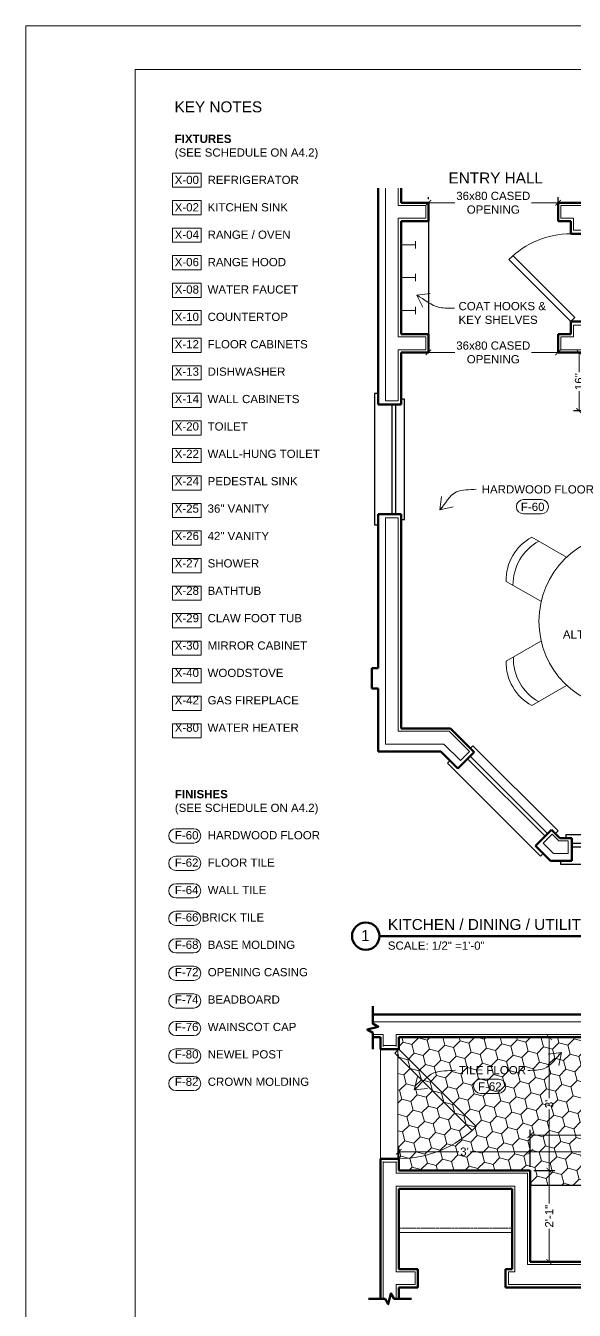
# Model space of a CAD drawing. Header units: inches. Extents: x -4969 to 16721, y 2489 to 24693.
# Drawn here: x 837 to 987.2, y 3778.7 to 4130.5 of the extents above; entities that cross this region are included whole.
import ezdxf

# ---------------------------------------------------------------- set-up
doc = ezdxf.new("R2010")
doc.units = ezdxf.units.IN
doc.header["$MEASUREMENT"] = 0
doc.linetypes.add('DASHED2', pattern=[0.375, 0.25, -0.125])
doc.layers.get('0').update_dxf_attribs({"lineweight": 5})
doc.layers.add('0-NPLT', color=1, linetype='Continuous', plot=False)
for name, color, linetype, lineweight in [('1', 1, 'Continuous', 9), ('2', 6, 'Continuous', 20), ('3', 3, 'Continuous', 30), ('5', 4, 'Continuous', 50), ('A-DIMSx', 7, 'Continuous', 9), ('A-SYMB', 7, 'Continuous', 20), ('A-TEXTx', 7, 'Continuous', 20), ('TB-11x17', 7, 'Continuous', 100)]:
    doc.layers.add(name, color=color, linetype=linetype, lineweight=lineweight)
doc.styles.get("Standard").update_dxf_attribs({"font": 'Arial.ttf'})
doc.dimstyles.get("Standard").update_dxf_attribs({"dimtxt": 3, "dimasz": 2, "dimexe": 0.03125, "dimexo": 0.0625, "dimgap": 0.03125, "dimtad": 0, "dimtoh": 1, "dimdec": 4, "dimlfac": 0.99985, "dimzin": 0, "dimdsep": 46, "dimlunit": 4, "dimtxsty": 'Standard', "dimblk": 'ARCHTICK', "dimblk1": 'ARCHTICK', "dimblk2": 'ARCHTICK', "dimcen": 0.09, "dimclrt": 256, "dimadec": 0, "dimazin": 0, "dimtfac": 1, "dimtdec": 4, "dimtofl": 0, "dimtmove": 0, "dimatfit": 3, "dimfxl": 1, "dimtolj": 1, "dimtzin": 0, "dimarcsym": 0})

# ---------------------------------------------------------------- blocks, each defined once
blk = doc.blocks.new('door plan 30')
at = {"layer": '1'}
for p, q in [((362.69, 1685.26), (359.19, 1685.26)), ((363.44, 1684.26), (362.38, 1683.2)), ((362.38, 1683.2), (383.57, 1662.01)), ((363.44, 1684.26), (384.65, 1663.05)), ((362.69, 1653.26), (359.19, 1653.26))]:
    blk.add_line(p, q, dxfattribs=at)
blk.add_arc((363.44, 1684.26), 30, 270, 315, dxfattribs=at)
at = {"layer": '5'}
for p, q in [((358.44, 1684.26), (363.44, 1684.26)), ((358.44, 1654.26), (363.44, 1654.26))]:
    blk.add_line(p, q, dxfattribs=at)
blk = doc.blocks.new('_ArchTick')
at = {"color": 0, "linetype": 'ByBlock', "lineweight": 0, "const_width": 0.15}
blk.add_lwpolyline([(-0.5, -0.5), (0.5, 0.5)], dxfattribs=at)
blk = doc.blocks.new('*D215')
at = {"layer": 'A-DIMSx', "color": 0, "lineweight": -2, "ltscale": 0.1, "transparency": 16777216}
for p, q in [((975.11, 3817.93), (975.11, 3823.6)), ((1017.11, 3813.93), (1017.11, 3823.6))]:
    blk.add_line(p, q, dxfattribs=at)
at = {"layer": 'A-DIMSx', "color": 0, "lineweight": 5, "ltscale": 0.1, "transparency": 16777216}
for p, q in [((975.11, 3822.1), (992.62, 3822.1)), ((1017.11, 3822.1), (999.6, 3822.1))]:
    blk.add_line(p, q, dxfattribs=at)
at = {"layer": 'Defpoints', "color": 0, "ltscale": 0.1, "transparency": 16777216}
for p in [(1017.11, 3822.1), (975.11, 3816.93), (1017.11, 3812.93)]:
    blk.add_point(p, dxfattribs=at)
at = {"layer": 'A-DIMSx', "color": 0, "lineweight": 5, "ltscale": 0.1, "transparency": 16777216, "xscale": 1.5, "yscale": 1.5, "zscale": 1.5, "rotation": 180}
blk.add_blockref('_ArchTick', (975.11, 3822.1), dxfattribs=at)
at = {"layer": 'A-DIMSx', "color": 0, "lineweight": 5, "ltscale": 0.1, "transparency": 16777216, "xscale": 1.5, "yscale": 1.5, "zscale": 1.5}
blk.add_blockref('_ArchTick', (1017.11, 3822.1), dxfattribs=at)
at = {"layer": 'A-DIMSx', "ltscale": 0.1, "transparency": 16777216, "insert": (996.11, 3822.1), "char_height": 2.25, "attachment_point": 5}
blk.add_mtext('\\A1;3\'-6"', dxfattribs=at)
blk = doc.blocks.new('*D217')
at = {"layer": 'A-DIMSx', "color": 0, "lineweight": -2, "ltscale": 0.1, "transparency": 16777216}
for p, q in [((939.11, 3817.93), (939.11, 3823.6)), ((975.11, 3817.93), (975.11, 3823.6))]:
    blk.add_line(p, q, dxfattribs=at)
at = {"layer": 'A-DIMSx', "color": 0, "lineweight": 5, "ltscale": 0.1, "transparency": 16777216}
for p, q in [((939.11, 3822.1), (955.58, 3822.1)), ((975.11, 3822.1), (958.65, 3822.1))]:
    blk.add_line(p, q, dxfattribs=at)
at = {"layer": 'Defpoints', "color": 0, "ltscale": 0.1, "transparency": 16777216}
for p in [(939.11, 3822.1), (939.11, 3816.93), (975.11, 3816.93)]:
    blk.add_point(p, dxfattribs=at)
at = {"layer": 'A-DIMSx', "color": 0, "lineweight": 5, "ltscale": 0.1, "transparency": 16777216, "xscale": 1.5, "yscale": 1.5, "zscale": 1.5, "rotation": 180}
blk.add_blockref('_ArchTick', (939.11, 3822.1), dxfattribs=at)
at = {"layer": 'A-DIMSx', "color": 0, "lineweight": 5, "ltscale": 0.1, "transparency": 16777216, "xscale": 1.5, "yscale": 1.5, "zscale": 1.5}
blk.add_blockref('_ArchTick', (975.11, 3822.1), dxfattribs=at)
at = {"layer": 'A-DIMSx', "ltscale": 0.1, "transparency": 16777216, "insert": (957.11, 3822.1), "char_height": 2.25, "attachment_point": 5}
blk.add_mtext("\\A1;3'", dxfattribs=at)
blk = doc.blocks.new('*D218')
at = {"layer": 'A-DIMSx', "color": 0, "lineweight": -2, "ltscale": 0.1, "transparency": 16777216}
for p, q in [((975.11, 3817.93), (975.11, 3828.1)), ((1077.36, 3817.93), (1077.36, 3828.1))]:
    blk.add_line(p, q, dxfattribs=at)
at = {"layer": 'A-DIMSx', "color": 0, "lineweight": 5, "ltscale": 0.1, "transparency": 16777216}
for p, q in [((975.11, 3826.6), (1022.75, 3826.6)), ((1077.36, 3826.6), (1029.73, 3826.6))]:
    blk.add_line(p, q, dxfattribs=at)
at = {"layer": 'Defpoints', "color": 0, "ltscale": 0.1, "transparency": 16777216}
for p in [(1077.36, 3826.6), (975.11, 3816.93), (1077.36, 3816.93)]:
    blk.add_point(p, dxfattribs=at)
at = {"layer": 'A-DIMSx', "color": 0, "lineweight": 5, "ltscale": 0.1, "transparency": 16777216, "xscale": 1.5, "yscale": 1.5, "zscale": 1.5, "rotation": 180}
blk.add_blockref('_ArchTick', (975.11, 3826.6), dxfattribs=at)
at = {"layer": 'A-DIMSx', "color": 0, "lineweight": 5, "ltscale": 0.1, "transparency": 16777216, "xscale": 1.5, "yscale": 1.5, "zscale": 1.5}
blk.add_blockref('_ArchTick', (1077.36, 3826.6), dxfattribs=at)
at = {"layer": 'A-DIMSx', "ltscale": 0.1, "transparency": 16777216, "insert": (1026.24, 3826.6), "char_height": 2.25, "attachment_point": 5}
blk.add_mtext('\\A1;8\'-6"', dxfattribs=at)
blk = doc.blocks.new('*D219')
at = {"layer": 'A-DIMSx', "color": 0, "lineweight": -2, "ltscale": 0.1, "transparency": 16777216}
for p, q in [((976.11, 3853.43), (981.8, 3853.43)), ((976.11, 3816.93), (981.8, 3816.93))]:
    blk.add_line(p, q, dxfattribs=at)
at = {"layer": 'A-DIMSx', "color": 0, "lineweight": 5, "ltscale": 0.1, "transparency": 16777216}
for p, q in [((980.3, 3853.43), (980.3, 3836.72)), ((980.3, 3816.93), (980.3, 3833.65))]:
    blk.add_line(p, q, dxfattribs=at)
at = {"layer": 'Defpoints', "color": 0, "ltscale": 0.1, "transparency": 16777216}
for p in [(975.11, 3853.43), (980.3, 3853.43), (975.11, 3816.93)]:
    blk.add_point(p, dxfattribs=at)
at = {"layer": 'A-DIMSx', "color": 0, "lineweight": 5, "ltscale": 0.1, "transparency": 16777216, "xscale": 1.5, "yscale": 1.5, "zscale": 1.5}
for p, rotation in [((980.3, 3853.43), 90), ((980.3, 3816.93), 270)]:
    blk.add_blockref('_ArchTick', p, dxfattribs=dict(at, rotation=rotation))
at = {"layer": 'A-DIMSx', "ltscale": 0.1, "transparency": 16777216, "insert": (980.3, 3835.18), "char_height": 2.25, "attachment_point": 5, "rotation": 90}
blk.add_mtext("\\A1;3'", dxfattribs=at)
blk = doc.blocks.new('*D220')
at = {"layer": 'A-DIMSx', "color": 0, "lineweight": -2, "ltscale": 0.1, "transparency": 16777216}
for p, q in [((976.11, 3816.93), (981.8, 3816.93)), ((976.11, 3791.93), (981.8, 3791.93))]:
    blk.add_line(p, q, dxfattribs=at)
at = {"layer": 'A-DIMSx', "color": 0, "lineweight": 5, "ltscale": 0.1, "transparency": 16777216}
for p, q in [((980.3, 3816.93), (980.3, 3807.94)), ((980.3, 3791.93), (980.3, 3800.93))]:
    blk.add_line(p, q, dxfattribs=at)
at = {"layer": 'Defpoints', "color": 0, "ltscale": 0.1, "transparency": 16777216}
for p in [(975.11, 3816.93), (975.11, 3791.93), (980.3, 3791.93)]:
    blk.add_point(p, dxfattribs=at)
at = {"layer": 'A-DIMSx', "color": 0, "lineweight": 5, "ltscale": 0.1, "transparency": 16777216, "xscale": 1.5, "yscale": 1.5, "zscale": 1.5}
for p, rotation in [((980.3, 3816.93), 90), ((980.3, 3791.93), 270)]:
    blk.add_blockref('_ArchTick', p, dxfattribs=dict(at, rotation=rotation))
at = {"layer": 'A-DIMSx', "ltscale": 0.1, "transparency": 16777216, "insert": (980.3, 3804.43), "char_height": 2.25, "attachment_point": 5, "rotation": 90}
blk.add_mtext('\\A1;2\'-1"', dxfattribs=at)
blk = doc.blocks.new('CALLOUT - FINISHES')
at = {"layer": 'A-SYMB', "lineweight": 20, "ltscale": 0.1}
for p, q in [((6510.71, 5650.46), (6520.5, 5650.46)), ((6520.5, 5642.67), (6510.71, 5642.67))]:
    blk.add_line(p, q, dxfattribs=at)
for centre, start, end in [((6510.71, 5646.57), 90, 270), ((6520.5, 5646.57), 270, 90)]:
    blk.add_arc(centre, 3.9, start, end, dxfattribs=at)
blk = doc.blocks.new('window plan 30')
at = {"layer": '1'}
for p, q in [((181.69, 1684.26), (181.69, 1680.76)), ((213.69, 1684.26), (213.69, 1680.76))]:
    blk.add_line(p, q, dxfattribs=at)
at = {"layer": '3'}
for p, q in [((181.19, 1685.01), (181.19, 1686.01)), ((181.19, 1686.01), (214.19, 1686.01)), ((214.19, 1686.01), (214.19, 1685.01)), ((212.69, 1683.48), (182.69, 1683.48)), ((212.69, 1682.48), (182.69, 1682.48)), ((179.69, 1677.76), (179.69, 1678.76)), ((215.69, 1678.76), (215.69, 1677.76)), ((215.69, 1677.76), (179.69, 1677.76))]:
    blk.add_line(p, q, dxfattribs=at)
at = {"layer": '5'}
for p, q in [((182.69, 1685.01), (182.69, 1678.76)), ((212.69, 1685.01), (212.69, 1678.76))]:
    blk.add_line(p, q, dxfattribs=at)
blk = doc.blocks.new('*D670')
at = {"layer": 'A-DIMSx', "color": 0, "lineweight": -2, "ltscale": 0.1, "transparency": 16777216}
for p, q in [((994.23, 4041), (986.97, 4041)), ((994.23, 4025), (986.97, 4025))]:
    blk.add_line(p, q, dxfattribs=at)
at = {"layer": 'A-DIMSx', "color": 0, "lineweight": 5, "ltscale": 0.1, "transparency": 16777216}
for p, q in [((988.47, 4041), (988.47, 4035.56)), ((988.47, 4025), (988.47, 4030.44))]:
    blk.add_line(p, q, dxfattribs=at)
at = {"layer": 'Defpoints', "color": 0, "ltscale": 0.1, "transparency": 16777216}
for p in [(995.23, 4041), (988.47, 4025), (995.23, 4025)]:
    blk.add_point(p, dxfattribs=at)
at = {"layer": 'A-DIMSx', "color": 0, "lineweight": 5, "ltscale": 0.1, "transparency": 16777216, "xscale": 1.5, "yscale": 1.5, "zscale": 1.5}
for p, rotation in [((988.47, 4041), 90), ((988.47, 4025), 270)]:
    blk.add_blockref('_ArchTick', p, dxfattribs=dict(at, rotation=rotation))
at = {"layer": 'A-DIMSx', "ltscale": 0.1, "transparency": 16777216, "insert": (988.47, 4033), "char_height": 2.25, "attachment_point": 5, "rotation": 90}
blk.add_mtext('\\A1;16"', dxfattribs=at)
blk = doc.blocks.new('BORDER 11X17')
at = {"layer": '0-NPLT', "lineweight": 9, "ltscale": 0.1}
blk.add_lwpolyline([(29864.74, -10461.77), (29048.74, -10461.77), (29048.74, -10989.77), (29864.74, -10989.77), (29864.74, -10461.77)], dxfattribs=at)
blk.add_lwpolyline([(29792.74, -10473.77), (29078.74, -10473.77), (29078.74, -10977.77), (29792.74, -10977.77)], close=True, dxfattribs=at)
blk = doc.blocks.new('CALLOUT - EQUIPMENT')
at = {"layer": 'A-SYMB', "lineweight": 20, "ltscale": 0.1}
for p, q in [((6507.92, 5642.87), (6523.51, 5642.87)), ((6507.92, 5635.08), (6507.92, 5642.87)), ((6523.51, 5635.08), (6523.51, 5642.87)), ((6523.51, 5635.08), (6507.92, 5635.08))]:
    blk.add_line(p, q, dxfattribs=at)
blk = doc.blocks.new('door plan 24')
at = {"layer": '1'}
for p, q in [((356.81, 1360.41), (360.31, 1360.41)), ((356.06, 1335.41), (339.09, 1352.38)), ((357.12, 1336.47), (340.15, 1353.44)), ((356.06, 1335.41), (357.12, 1336.47)), ((356.81, 1334.41), (360.31, 1334.41))]:
    blk.add_line(p, q, dxfattribs=at)
blk.add_arc((356.06, 1335.41), 24, 90, 135, dxfattribs=at)
at = {"layer": '5'}
for p, q in [((361.06, 1359.41), (356.06, 1359.41)), ((361.06, 1335.41), (356.06, 1335.41))]:
    blk.add_line(p, q, dxfattribs=at)
blk = doc.blocks.new('*D685')
at = {"layer": 'A-DIMSx', "color": 0, "lineweight": -2, "ltscale": 0.1, "transparency": 16777216}
for p, q in [((947.23, 4042), (947.23, 4042.5)), ((982.73, 4042), (982.73, 4042.5))]:
    blk.add_line(p, q, dxfattribs=at)
at = {"layer": 'A-DIMSx', "color": 0, "lineweight": 5, "ltscale": 0.1, "transparency": 16777216}
for p, q in [((947.23, 4041), (954.5, 4041)), ((982.73, 4041), (975.46, 4041))]:
    blk.add_line(p, q, dxfattribs=at)
at = {"layer": 'Defpoints', "color": 0, "ltscale": 0.1, "transparency": 16777216}
for p in [(947.23, 4041), (982.73, 4041), (982.73, 4041)]:
    blk.add_point(p, dxfattribs=at)
at = {"layer": 'A-DIMSx', "color": 0, "lineweight": 5, "ltscale": 0.1, "transparency": 16777216, "xscale": 1.5, "yscale": 1.5, "zscale": 1.5, "rotation": 180}
blk.add_blockref('_ArchTick', (947.23, 4041), dxfattribs=at)
at = {"layer": 'A-DIMSx', "color": 0, "lineweight": 5, "ltscale": 0.1, "transparency": 16777216, "xscale": 1.5, "yscale": 1.5, "zscale": 1.5}
blk.add_blockref('_ArchTick', (982.73, 4041), dxfattribs=at)
at = {"layer": 'A-DIMSx', "ltscale": 0.1, "transparency": 16777216, "insert": (964.98, 4041), "char_height": 2.25, "attachment_point": 5}
blk.add_mtext('\\A1;36x80 CASED\\POPENING', dxfattribs=at)
blk = doc.blocks.new('*D686')
at = {"layer": 'A-DIMSx', "color": 0, "lineweight": -2, "ltscale": 0.1, "transparency": 16777216}
for p, q in [((947.23, 4083), (947.23, 4083.5)), ((982.73, 4080.5), (982.73, 4083.5))]:
    blk.add_line(p, q, dxfattribs=at)
at = {"layer": 'A-DIMSx', "color": 0, "lineweight": 5, "ltscale": 0.1, "transparency": 16777216}
for p, q in [((947.23, 4082), (954.5, 4082)), ((982.73, 4082), (975.46, 4082))]:
    blk.add_line(p, q, dxfattribs=at)
at = {"layer": 'Defpoints', "color": 0, "ltscale": 0.1, "transparency": 16777216}
for p in [(947.23, 4082), (982.73, 4082), (982.73, 4079.5)]:
    blk.add_point(p, dxfattribs=at)
at = {"layer": 'A-DIMSx', "color": 0, "lineweight": 5, "ltscale": 0.1, "transparency": 16777216, "xscale": 1.5, "yscale": 1.5, "zscale": 1.5, "rotation": 180}
blk.add_blockref('_ArchTick', (947.23, 4082), dxfattribs=at)
at = {"layer": 'A-DIMSx', "color": 0, "lineweight": 5, "ltscale": 0.1, "transparency": 16777216, "xscale": 1.5, "yscale": 1.5, "zscale": 1.5}
blk.add_blockref('_ArchTick', (982.73, 4082), dxfattribs=at)
at = {"layer": 'A-DIMSx', "ltscale": 0.1, "transparency": 16777216, "insert": (964.98, 4082), "char_height": 2.25, "attachment_point": 5}
blk.add_mtext('\\A1;36x80 CASED\\POPENING', dxfattribs=at)

msp = doc.modelspace()

# ---------------------------------------------------------------- hatches: boundary and pattern name
at = {"layer": '1', "lineweight": 0, "ltscale": 0.25}
h = msp.add_hatch(dxfattribs=at)
h.set_pattern_fill('HONEY', color=256, scale=20, angle=45)
h.paths.add_polyline_path([(1047.1122817, 3791.9347604), (1047.1122817, 3853.4347604), (1017.8618083, 3853.4347604), (1017.8618083, 3852.4347604), (990.8618083, 3852.4347604), (990.8618083, 3853.4347604), (939.1122817, 3853.4347604), (939.1122817, 3850.1847604), (938.8622817, 3850.1847604), (938.8622817, 3820.1847604), (939.1122817, 3820.1847604), (939.1122817, 3816.9347604), (975.1122817, 3816.9347604), (975.1122817, 3812.9347604), (1017.1122817, 3812.9347604), (1017.1122817, 3791.9347604)])
h.paths.add_polyline_path([(1022.7538449, 3795.6306681, -0.0355106559), (1023.5140217, 3799.4659312, -0.2709718046), (1023.9401044, 3799.8831594, -0.022913817), (1026.7681215, 3800.4559689, -0.0122668181), (1025.1475762, 3809.9771006, -0.119975666), (1025.6762683, 3815.5400933, -0.3195651297), (1032.1122817, 3820.1213953, -0.3195651297), (1038.548295, 3815.5400933, -0.119975666), (1039.0769871, 3809.9771006, -0.0122668181), (1037.4564418, 3800.4559689, -0.0229138173), (1040.284459, 3799.8831594, -0.2709717864), (1040.7105416, 3799.4659312, -0.0355106559), (1041.4707184, 3795.6306681, -0.4512211699), (1039.9080423, 3793.8599172), (1032.1122817, 3793.8599172), (1024.316521, 3793.8599172, -0.4512211699)], flags=16)

# ---------------------------------------------------------------- linework, layer by layer
at = {"layer": '1'}
for p, q in [((935.4795412, 4086.0001874), (935.4795412, 4027.7501874)), ((938.9795412, 4081.2501874), (938.9795412, 4086.0001874)), ((946.4795412, 4081.2501874), (938.9795412, 4081.2501874)), ((946.4795412, 4081.2501874), (946.4795412, 4077.7501874)), ((983.4795412, 4081.2501874), (1020.7295412, 4081.2501874)), ((983.4795412, 4081.2501874), (983.4795412, 4077.7501874)), ((983.4795412, 4081.2501874), (983.4795412, 4077.7501874)), ((938.9795412, 4045.2501874), (938.9795412, 4077.7501874)), ((946.4795412, 4077.7501874), (938.9795412, 4077.7501874)), ((983.4795412, 4077.7501874), (986.9795412, 4077.7501874)), ((986.9795412, 4077.7501874), (986.9795412, 4074.5001874)), ((986.9795412, 4045.2501874), (986.9795412, 4048.5001874)), ((946.4795412, 4045.2501874), (938.9795412, 4045.2501874)), ((946.4795412, 4045.2501874), (946.4795412, 4041.7501874)), ((983.4795412, 4041.7501874), (983.4795412, 4045.2501874)), ((983.4795412, 4045.2501874), (986.9795412, 4045.2501874)), ((983.4795412, 4041.7501874), (983.4795412, 4045.2501874)), ((938.9795412, 4041.7501874), (938.9795412, 4027.7501874)), ((946.4795412, 4041.7501874), (938.9795412, 4041.7501874)), ((1123.9795412, 4041.7501874), (983.4795412, 4041.7501874)), ((935.4795412, 3995.7501874), (935.4795412, 3933.7501874)), ((938.9795412, 3995.7501874), (938.9795412, 3937.2501874)), ((952.9292887, 3937.2501874), (938.9795412, 3937.2501874)), ((958.4985708, 3931.6809053), (952.9292887, 3937.2501874)), ((951.4795412, 3933.7501874), (935.4795412, 3933.7501874)), ((956.0236971, 3929.2060315), (951.4795412, 3933.7501874)), ((982.9292887, 3907.2501874), (981.1259878, 3909.0534883)), ((981.4795412, 3903.7501874), (978.6511141, 3906.5786145)), ((985.4795412, 3907.2501874), (982.9292887, 3907.2501874)), ((985.4795412, 3903.7501874), (981.4795412, 3903.7501874)), ((932.0096563, 3857.6847604), (991.6118083, 3857.6847604)), ((934.8622817, 3854.1847604), (932.0096563, 3854.1847604)), ((934.8622817, 3850.9347604), (934.8622817, 3854.1847604)), ((938.3622817, 3854.1847604), (991.6118083, 3854.1847604)), ((938.3622817, 3850.9347604), (938.3622817, 3854.1847604)), ((934.8622817, 3819.4347604), (934.8622817, 3781.8039303)), ((938.3622817, 3816.1847604), (938.3622817, 3819.4347604)), ((938.3622817, 3816.1847604), (974.3622817, 3816.1847604)), ((974.3622817, 3791.1847604), (974.3622817, 3816.1847604)), ((970.8622817, 3812.6847604), (938.3622817, 3812.6847604)), ((938.3622817, 3812.6847604), (938.3622817, 3789.1847604)), ((970.8622817, 3812.6847604), (970.8622817, 3789.1847604)), ((1078.8622817, 3791.1847604), (974.3622817, 3791.1847604)), ((938.3622817, 3789.1847604), (943.6122817, 3789.1847604)), ((943.6122817, 3785.6847604), (943.6122817, 3789.1847604)), ((970.8622817, 3789.1847604), (969.1122817, 3789.1847604)), ((969.1122817, 3785.6847604), (969.1122817, 3789.1847604)), ((938.3622817, 3785.6847604), (943.6122817, 3785.6847604)), ((938.3622817, 3781.8039303), (938.3622817, 3785.6847604)), ((969.1122817, 3785.6847604), (1078.8622817, 3785.6847604))]:
    msp.add_line(p, q, dxfattribs=at)
at = {"layer": '1', "ltscale": 0.1}
for p, q in [((943.7295412, 4069.5001874), (943.7295412, 4071.5001874)), ((939.7295412, 4070.5001874), (943.7295412, 4070.5001874)), ((939.7295412, 4061.5001874), (943.7295412, 4061.5001874)), ((943.7295412, 4060.5001874), (943.7295412, 4062.5001874)), ((943.7295412, 4053.5001874), (943.7295412, 4051.5001874)), ((939.7295412, 4052.5001874), (943.7295412, 4052.5001874))]:
    msp.add_line(p, q, dxfattribs=at)
at = {"layer": '1', "ltscale": 0.25}
for p, q in [((934.1122817, 3850.1847604), (934.1122817, 3820.1847604)), ((938.8622817, 3820.1847604), (938.8622817, 3850.1847604))]:
    msp.add_line(p, q, dxfattribs=at)
at = {"layer": '1'}
for points in [[(968.5345599, 3978.3130774, -0.2856948955), (975.5345599, 3990.4374331), (984.9944378, 3984.97577)], [(975.5345599, 3944.3129417, -0.2856948955), (968.5345599, 3956.4372974), (977.9944378, 3961.8989604)]]:
    msp.add_lwpolyline(points, format="xyb", dxfattribs=at)
for points in [[(977.9944378, 3972.8514144), (968.5345599, 3978.3130774)], [(984.9944378, 3949.7746048), (975.5345599, 3944.3129417)]]:
    msp.add_lwpolyline(points, dxfattribs=at)
msp.add_circle((1001.4795412, 3967.3751874), 24, dxfattribs=at)
for centre, start, end in [((983.9883895, 3977.3539603), 118.545685049, 180.436476851), ((984.0920945, 3957.2167921), 178.545685049, 240.436476851)]:
    msp.add_arc(centre, 13.6133626, start, end, dxfattribs=at)
at = {"layer": '2', "linetype": 'DASHED2', "ltscale": 0.25}
msp.add_line((939.1122817, 3801.1847604), (970.1122817, 3801.1847604), dxfattribs=at)
at = {"layer": '2'}
msp.add_line((970.1122817, 3799.9347604), (939.1122817, 3799.9347604), dxfattribs=at)
at = {"layer": '3'}
for p, q in [((947.2295412, 4077.0001874), (947.2295412, 4046.0001874)), ((975.1122817, 3812.9347604), (1017.1122817, 3812.9347604))]:
    msp.add_line(p, q, dxfattribs=at)
at = {"layer": '5'}
for p, q in [((933.4795412, 4086.0001874), (933.4795412, 4026.7501874)), ((939.7295412, 4086.0001874), (939.7295412, 4082.0001874)), ((947.2295412, 4082.0001874), (939.7295412, 4082.0001874)), ((947.2295412, 4082.0001874), (947.2295412, 4077.0001874)), ((982.7295412, 4082.0001874), (1021.4795412, 4082.0001874)), ((982.7295412, 4082.0001874), (982.7295412, 4077.0001874)), ((982.7295412, 4082.0001874), (982.7295412, 4077.0001874)), ((939.7295412, 4077.0001874), (939.7295412, 4046.0001874)), ((947.2295412, 4077.0001874), (939.7295412, 4077.0001874)), ((982.7295412, 4077.0001874), (986.2295412, 4077.0001874)), ((986.2295412, 4077.0001874), (986.2295412, 4073.5001874)), ((986.2295412, 4046.0001874), (986.2295412, 4049.5001874)), ((947.2295412, 4046.0001874), (939.7295412, 4046.0001874)), ((947.2295412, 4046.0001874), (947.2295412, 4041.0001874)), ((982.7295412, 4041.0001874), (982.7295412, 4046.0001874)), ((982.7295412, 4041.0001874), (982.7295412, 4046.0001874)), ((982.7295412, 4046.0001874), (986.2295412, 4046.0001874)), ((939.7295412, 4026.7501874), (939.7295412, 4041.0001874)), ((947.2295412, 4041.0001874), (939.7295412, 4041.0001874)), ((1123.2295412, 4041.0001874), (982.7295412, 4041.0001874)), ((933.4795412, 3996.7501874), (933.4795412, 3954.5001874)), ((939.7295412, 3938.0001874), (939.7295412, 3996.7501874)), ((931.7295412, 3954.5001874), (931.7295412, 3949.0001874)), ((933.4795412, 3954.5001874), (931.7295412, 3954.5001874)), ((933.4795412, 3949.0001874), (931.7295412, 3949.0001874)), ((933.4795412, 3949.0001874), (933.4795412, 3931.7501874)), ((939.7295412, 3938.0001874), (953.2399488, 3938.0001874)), ((953.2399488, 3938.0001874), (959.7360077, 3931.5041286)), ((950.6511141, 3931.7501874), (933.4795412, 3931.7501874)), ((955.3165903, 3927.0847112), (950.6511141, 3931.7501874)), ((983.2399488, 3908.0001874), (980.9492111, 3910.2909251)), ((980.6511141, 3901.7501874), (976.5297937, 3905.8715077)), ((983.2399488, 3908.0001874), (986.4795412, 3908.0001874)), ((986.4795412, 3901.7501874), (980.6511141, 3901.7501874)), ((932.0096563, 3859.6847604), (992.3618083, 3859.6847604)), ((934.1122817, 3853.4347604), (932.0096563, 3853.4347604)), ((934.1122817, 3853.4347604), (934.1122817, 3850.1847604)), ((939.1122817, 3850.1847604), (939.1122817, 3853.4347604)), ((992.3618083, 3853.4347604), (939.1122817, 3853.4347604)), ((934.1122817, 3820.1847604), (934.1122817, 3781.8039303)), ((939.1122817, 3816.9347604), (939.1122817, 3820.1847604)), ((939.1122817, 3816.9347604), (975.1122817, 3816.9347604)), ((975.1122817, 3791.9347604), (975.1122817, 3816.9347604)), ((939.1122817, 3811.9347604), (939.1122817, 3789.9347604)), ((939.1122817, 3811.9347604), (970.1122817, 3811.9347604)), ((970.1122817, 3789.9347604), (970.1122817, 3811.9347604)), ((944.3622817, 3789.9347604), (939.1122817, 3789.9347604)), ((944.3622817, 3789.9347604), (944.3622817, 3784.9347604)), ((970.1122817, 3789.9347604), (968.3622817, 3789.9347604)), ((968.3622817, 3789.9347604), (968.3622817, 3784.9347604)), ((975.1122817, 3791.9347604), (1047.1122817, 3791.9347604)), ((939.1122817, 3781.8039303), (939.1122817, 3784.9347604)), ((944.3622817, 3784.9347604), (939.1122817, 3784.9347604)), ((1078.1122817, 3784.9347604), (968.3622817, 3784.9347604))]:
    msp.add_line(p, q, dxfattribs=at)
at = {"layer": '5', "ltscale": 0.1}
msp.add_line((933.746427, 3881.1523771), (1217.8061026, 3881.1523771), dxfattribs=at)
at = {"layer": '5'}
for points in [[(932.0096563, 3861.9304929), (932.0096563, 3857.1772084), (933.5096563, 3856.311183), (930.5096563, 3855.561183), (932.0096563, 3854.6951576), (932.0096563, 3850.1804929)], [(942.6080141, 3781.8039303), (937.8547296, 3781.8039303), (936.9887042, 3783.3039303), (936.2387042, 3780.3039303), (935.3726788, 3781.8039303), (930.8580141, 3781.8039303)]]:
    msp.add_lwpolyline(points, dxfattribs=at)
at = {"layer": '5', "ltscale": 0.1}
msp.add_circle((930.0647049, 3881.1523771), 3.75, dxfattribs=at)

# ---------------------------------------------------------------- block references
at = {"ltscale": 0.1}
msp.add_blockref('BORDER 11X17', (-28211.7391542, 14592.2729885), dxfattribs=at)
at = {"xscale": -1, "rotation": 270}
msp.add_blockref('window plan 30', (-745.280034, 3814.0611354), dxfattribs=at)
at = {"rotation": 315.0000000000003}
msp.add_blockref('window plan 30', (-360.9263568, 2869.2030991), dxfattribs=at)
msp.add_blockref('window plan 30', (803.7904892, 2222.9906122))
at = {"layer": '2', "ltscale": 0.25}
for name, p, xscale, yscale, zscale in [('CALLOUT - EQUIPMENT', (-2376.7543208, 1268.7109179), 0.5, 0.5, 0.5), ('CALLOUT - EQUIPMENT', (-2376.7543208, 1261.1762744), 0.5, 0.5, 0.5), ('CALLOUT - EQUIPMENT', (-2376.7543208, 1253.6400349), 0.5, 0.5, 0.5), ('CALLOUT - EQUIPMENT', (-2376.7543208, 1246.0880397), 0.5, 0.5, 0.5), ('CALLOUT - EQUIPMENT', (-2376.7543208, 1238.5533962), 0.5, 0.5, 0.5), ('CALLOUT - EQUIPMENT', (-2376.7543208, 1231.0171568), 0.5, 0.5, 0.5), ('CALLOUT - EQUIPMENT', (-2376.7543208, 1223.4651615), 0.5, 0.5, 0.5), ('CALLOUT - EQUIPMENT', (-2376.7543208, 1215.9305181), 0.5, 0.5, 0.5), ('CALLOUT - EQUIPMENT', (-2376.7543208, 1208.3942786), 0.5, 0.5, 0.5), ('CALLOUT - EQUIPMENT', (-2376.7543208, 1200.8422834), 0.5, 0.5, 0.5), ('CALLOUT - EQUIPMENT', (-2376.7543208, 1193.2902881), 0.5, 0.5, 0.5), ('CALLOUT - EQUIPMENT', (-2376.7543208, 1185.7556446), 0.5, 0.5, 0.5), ('CALLOUT - FINISHES', (-2282.0863388, 1175.4685033), 0.5, 0.5, 0.5), ('CALLOUT - EQUIPMENT', (-2376.7543208, 1178.2194052), 0.5, 0.5, 0.5), ('CALLOUT - EQUIPMENT', (-2376.7543208, 1170.6674099), 0.5, 0.5, 0.5), ('CALLOUT - EQUIPMENT', (-2376.7543208, 1163.1327665), 0.5, 0.5, 0.5), ('CALLOUT - EQUIPMENT', (-2376.7543208, 1155.596527), 0.5, 0.5, 0.5), ('CALLOUT - EQUIPMENT', (-2376.7543208, 1148.0445318), 0.5, 0.5, 0.5), ('CALLOUT - EQUIPMENT', (-2376.7543208, 1140.5098883), 0.5, 0.5, 0.5), ('CALLOUT - EQUIPMENT', (-2376.7543208, 1132.9736488), 0.5, 0.5, 0.5), ('CALLOUT - EQUIPMENT', (-2376.7543208, 1125.4216536), 0.5, 0.5, 0.5), ('CALLOUT - EQUIPMENT', (-2376.7543208, 1117.8696584), 0.5, 0.5, 0.5), ('CALLOUT - FINISHES', (-2377.2508335, 1085.3106823), 0.5000000000000008, 0.5000000000000008, 0.5000000000000008), ('CALLOUT - FINISHES', (-2377.2508335, 1077.7959318), 0.5000000000000008, 0.5000000000000008, 0.5000000000000008), ('CALLOUT - FINISHES', (-2377.2508335, 1070.2578421), 0.5000000000000008, 0.5000000000000008, 0.5000000000000008), ('CALLOUT - FINISHES', (-2377.2508335, 1062.707104), 0.5000000000000008, 0.5000000000000008, 0.5000000000000008), ('CALLOUT - FINISHES', (-2377.2508335, 1055.1923534), 0.5000000000000008, 0.5000000000000008, 0.5000000000000008), ('CALLOUT - FINISHES', (-2377.2508335, 1047.6542638), 0.5000000000000008, 0.5000000000000008, 0.5000000000000008), ('CALLOUT - FINISHES', (-2377.2508335, 1040.1035256), 0.5000000000000008, 0.5000000000000008, 0.5000000000000008), ('CALLOUT - FINISHES', (-2377.2508335, 1032.5527874), 0.5000000000000008, 0.5000000000000008, 0.5000000000000008), ('CALLOUT - FINISHES', (-2377.2508335, 1025.0380369), 0.5000000000000008, 0.5000000000000008, 0.5000000000000008), ('CALLOUT - FINISHES', (-2377.2508335, 1017.4999472), 0.5000000000000008, 0.5000000000000008, 0.5000000000000008), ('CALLOUT - FINISHES', (-2293.8233592, 1016.726369), 0.5, 0.5, 0.5)]:
    msp.add_blockref(name, p, dxfattribs=dict(at, xscale=xscale, yscale=yscale, zscale=zscale))
at = {"layer": '2'}
for name, p in [('door plan 24', (630.1725535, 2714.0886651)), ('door plan 30', (575.6732297, 2165.9251852))]:
    msp.add_blockref(name, p, dxfattribs=at)

# ---------------------------------------------------------------- texts
at = {"ltscale": 0.1, "char_height": 3}
for s, insert, width, attachment_point in [('{KEY NOTES}', (877.7307422, 4109.7708386), 41.924802755, 1), ('KITCHEN / DINING / UTILITY CLOSETS - DETAIL FLOOR PLAN', (936.1396284, 3885.8379538), 156.107329603, 1), ('{1}', (929.9587825, 3881.2996821), 5.575289045, 5)]:
    msp.add_mtext(s, dxfattribs=dict(at, insert=insert, width=width, attachment_point=attachment_point))
at = {"layer": 'A-TEXTx', "ltscale": 0.5}
for s, insert, char_height, width, attachment_point in [('{\\fArial|b1|i0|c0|p34;FIXTURES \\P\\fArial|b0|i0|c0|p0;\\C152;(SEE SCHEDULE ON A4.2)\\P\\C142;\\P}X-00^IREFRIGERATOR^I^I\\P\\PX-02^IKITCHEN SINK^I^I^I\\P\\PX-04^IRANGE / OVEN^I^I\\P\\PX-06^IRANGE HOOD^I^I\\P\\PX-08^IWATER FAUCET\\P\\PX-10^ICOUNTERTOP\\P\\PX-12^IFLOOR CABINETS\\P\\PX-13^IDISHWASHER^I\\P\\PX-14^IWALL CABINETS\\P\\PX-20 ^ITOILET^I\\P\\PX-22^IWALL-HUNG TOILET^I\\P\\PX-24^IPEDESTAL SINK\\P\\PX-25^I36" VANITY\\P\\PX-26^I42" VANITY\\P\\PX-27 ^ISHOWER\\P\\PX-28^IBATHTUB\\P\\PX-29 ^ICLAW FOOT TUB\\P\\PX-30 ^IMIRROR CABINET\\P\\PX-40 ^IWOODSTOVE\\P\\PX-42 ^IGAS FIREPLACE\\P\\PX-80 ^IWATER HEATER', (877.7872529, 4100.6409159), 2.25, 63.773871564, 1), ('ENTRY HALL', (952.7406654, 4090.2977346), 3, 79.721521148, 1), ('{F-60}', (975.7712005, 3998.709294), 2.25, 1.821971046, 5), ('ALT: BREAKFAST NOOK', (984.0358984, 3964.8941975), 2.25, 38.325634519, 1), ('{F-62}', (964.0341801, 3839.9671597), 2.25, 1.821971046, 5)]:
    msp.add_mtext(s, dxfattribs=dict(at, insert=insert, char_height=char_height, width=width, attachment_point=attachment_point))
at = {"layer": 'A-TEXTx', "ltscale": 0.5, "char_height": 2.25, "attachment_point": 4}
for s, insert in [('COAT HOOKS &\\PKEY SHELVES', (955.474233, 4051.8137302)), ('HARDWOOD FLOOR', (961.8095761, 4003.4841092))]:
    msp.add_mtext(s, dxfattribs=dict(at, insert=insert))
at = {"layer": 'A-TEXTx', "ltscale": 0.25, "insert": (877.8282924, 3921.153438), "char_height": 2.25, "width": 43.615151486, "attachment_point": 1}
msp.add_mtext('{\\fArial|b1|i0|c0|p34;FINISHES \\P\\fArial|b0|i0|c0|p0;\\C152;(SEE SCHEDULE ON A4.2)\\fArial|b1|i0|c0|p34;\\P\\C5;\\P}F-60^IHARDWOOD FLOOR\\P\\PF-62^IFLOOR TILE\\P\\PF-64^IWALL TILE\\P\\PF-66 BRICK TILE\\P\\PF-68^IBASE MOLDING^I\\P\\PF-72^IOPENING CASING\\P\\PF-74^IBEADBOARD\\P\\PF-76^IWAINSCOT CAP\\P\\PF-80 ^INEWEL POST\\P\\PF-82^ICROWN MOLDING^I\\P\\P^I^I', dxfattribs=at)
at = {"layer": 'A-TEXTx', "ltscale": 0.25, "insert": (955.6032136, 3844.4157726), "char_height": 2.25, "attachment_point": 4}
msp.add_mtext('{TILE FLOOR}', dxfattribs=at)
at = {"layer": 'TB-11x17', "ltscale": 0.5, "insert": (936.1239015, 3879.6632934), "char_height": 2.25, "width": 36.538089978, "attachment_point": 1}
msp.add_mtext('{SCALE: 1/2" =1\'-0"}', dxfattribs=at)

# ---------------------------------------------------------------- dimensions: what is measured, and where the dimension line sits
at = {"layer": 'A-DIMSx', "ltscale": 0.1}
for base, p1, p2, text, picture, middle in [((982.7295412, 4082.0001874), (947.2295412, 4082.0001874), (982.7295412, 4079.5001874), '36x80 CASED\\POPENING', '*D686', (964.9795412, 4082.0001874)), ((982.7295412, 4041.0001874), (947.2295412, 4041.0001874), (982.7295412, 4041.0001874), '36x80 CASED\\POPENING', '*D685', (964.9795412, 4041.0001874)), ((1077.3622817, 3826.6023893), (975.1122817, 3816.9347604), (1077.3622817, 3816.9347604), '8\'-6"', '*D218', (1026.2372817, 3826.6023893))]:
    dim = msp.add_linear_dim(base=base, p1=p1, p2=p2, text=text, dimstyle='Standard', override={"dimtxt": 2.25, "dimasz": 1.5, "dimexe": 1.5, "dimexo": 1, "dimgap": 0.5, "dimlfac": -47.9928, "dimlwd": 5}, dxfattribs=at)
    dim.commit()
    dim.dimension.update_dxf_attribs({"geometry": picture, "text_midpoint": middle})
for base, p1, p2, angle, text, picture, middle in [((988.467934, 4025.0001874), (995.2295412, 4041.0001874), (995.2295412, 4025.0001874), 270, '16"', '*D670', (988.467934, 4033.0001874)), ((980.3013768, 3853.4347604), (975.1122817, 3816.9347604), (975.1122817, 3853.4347604), 90, "3'", '*D219', (980.3013768, 3835.1847604))]:
    dim = msp.add_linear_dim(base=base, p1=p1, p2=p2, angle=angle, text=text, dimstyle='Standard', override={"dimtxt": 2.25, "dimasz": 1.5, "dimexe": 1.5, "dimexo": 1, "dimgap": 0.5, "dimlfac": -47.9928, "dimlwd": 5}, dxfattribs=at)
    dim.commit()
    dim.dimension.update_dxf_attribs({"geometry": picture, "text_midpoint": middle})
for base, p2, picture, middle in [((939.1122817, 3822.1023893), (939.1122817, 3816.9347604), '*D217', (957.1122817, 3822.1023893)), ((1017.1122817, 3822.1023893), (1017.1122817, 3812.9347604), '*D215', (996.1122817, 3822.1023893))]:
    dim = msp.add_linear_dim(base=base, p1=(975.1122817, 3816.9347604), p2=p2, dimstyle='Standard', override={"dimtxt": 2.25, "dimasz": 1.5, "dimexe": 1.5, "dimexo": 1, "dimgap": 0.5, "dimlfac": -47.9928, "dimlwd": 5}, dxfattribs=at)
    dim.commit()
    dim.dimension.update_dxf_attribs({"geometry": picture, "text_midpoint": middle})
dim = msp.add_linear_dim(base=(980.3013768, 3791.9347604), p1=(975.1122817, 3816.9347604), p2=(975.1122817, 3791.9347604), angle=90, dimstyle='Standard', override={"dimtxt": 2.25, "dimasz": 1.5, "dimexe": 1.5, "dimexo": 1, "dimgap": 0.5, "dimlfac": -47.9928, "dimlwd": 5}, dxfattribs=at)
dim.commit()
dim.dimension.update_dxf_attribs({"geometry": '*D220', "text_midpoint": (980.3013768, 3804.4347604)})

# ---------------------------------------------------------------- leaders
at = {"layer": 'A-TEXTx', "path_type": 1}
for points in [[(944.0333768, 4056.6769966), (950.3084338, 4053.3305672), (954.3267483, 4053.1220521)], [(950.3687199, 3997.923959), (954.8797748, 4002.8180414), (960.308212, 4003.5487932)]]:
    msp.add_leader(points, dimstyle='Standard', override={"dimasz": 3, "dimgap": 1, "dimldrblk": 'Open90', "dimlwd": -1}, dxfattribs=at)
at = {"layer": 'A-TEXTx', "path_type": 1, "annotation_type": 0, "has_hookline": 1, "text_width": 18.2256139}
for points, hookline_direction in [([(983.6808177, 3849.2661574), (978.9823405, 3844.8817449), (974.4814913, 3844.3045966)], 1), ([(943.3412752, 3839.0064388), (948.7553328, 3843.6850207), (954.6032136, 3844.4157726)], 0)]:
    msp.add_leader(points, dimstyle='Standard', override={"dimasz": 3, "dimgap": 1, "dimldrblk": 'Open90', "dimlwd": -1}, dxfattribs=dict(at, hookline_direction=hookline_direction))

doc.saveas('drawing.dxf')
